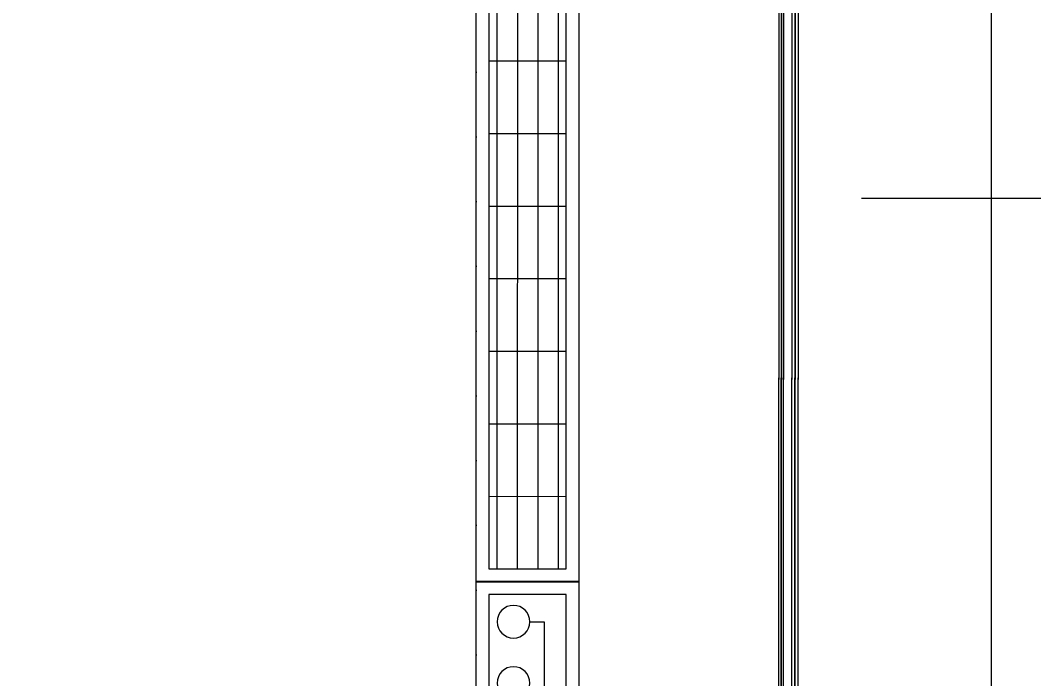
# Model space of a CAD drawing. Extents: x -2050 to 29725, y -1777 to 6820.
# Drawn here: x 10578.7 to 10776.1, y 1321.1 to 1449.2 of the extents above; entities that cross this region are included whole.
import ezdxf
from ezdxf.enums import TextEntityAlignment as Align

# ---------------------------------------------------------------- set-up
doc = ezdxf.new("R2010")
doc.units = 0
doc.header["$LTSCALE"] = 25
doc.header["$MEASUREMENT"] = 0
for name, pattern in [('DASHDOT2', [0.5, 0.25, -0.125, 0, -0.125]), ('DOT2', [0.125, 0, -0.125]), ('HIDDEN', [0.375, 0.25, -0.125])]:
    doc.linetypes.add(name, pattern=pattern)
doc.layers.get('0').update_dxf_attribs({"color": 9, "lineweight": 9})
for name, color, linetype, lineweight in [('06D', 9, 'Continuous', 9), ('10', 9, 'Continuous', 9), ('15', 9, 'Continuous', 9), ('20', 9, 'DOT2', 9), ('22', 8, 'Continuous', 9), ('24', 9, 'DASHDOT2', 9), ('32', 9, 'Continuous', 9)]:
    doc.layers.add(name, color=color, linetype=linetype, lineweight=lineweight)
doc.styles.add('Arial', font='arial.ttf', dxfattribs={"height": 2.5})

# ---------------------------------------------------------------- blocks, each defined once
blk = doc.blocks.new('0_wallno')
blk.add_lwpolyline([(-7.84, 1.5), (7.942, 1.5), (7.942, -1.5), (-7.84, -1.5)], close=True)
blk.add_lwpolyline([(7.942, 0), (16.132, 0)])
at = {"style": 'Arial'}
blk.add_attdef('GENISLIK', text='', height=2, dxfattribs=at).set_placement((8.442, 0), align=Align.BOTTOM_LEFT)
blk.add_attdef('DUVARNO', text='', height=2, dxfattribs=at).set_placement((0, 0), align=Align.MIDDLE_CENTER)
blk.add_attdef('YUKSEKLIK', text='', height=2, dxfattribs=at).set_placement((8.442, -0.5), align=Align.TOP_LEFT)
blk = doc.blocks.new('p-konvektor_audi')
for p, q in [((250, 89.48), (0, 89.47)), ((250, 89.47), (0, 89.48)), ((0, 89.48), (0, 69.47)), ((250, 69.47), (250, 89.47)), ((16.61, 71.95), (16.6, 86.99)), ((30.73, 71.95), (30.72, 86.99)), ((44.85, 71.95), (44.84, 86.99)), ((58.96, 71.95), (58.96, 86.99)), ((73.08, 71.95), (73.08, 86.99)), ((87.2, 71.95), (87.2, 86.99)), ((101.32, 71.95), (101.32, 86.99)), ((115.44, 71.95), (115.44, 86.99)), ((129.56, 71.95), (129.56, 86.99)), ((143.68, 71.95), (143.68, 86.98)), ((157.8, 71.95), (157.8, 86.98)), ((171.92, 71.94), (171.92, 86.98)), ((186.04, 71.94), (186.04, 86.98)), ((191.48, 71.95), (200.19, 86.99)), ((199.29, 85.44), (2.49, 85.42)), ((203.55, 84.5), (203.55, 75.36)), ((207.52, 84.5), (207.52, 75.36)), ((211.5, 84.5), (211.5, 75.36)), ((215.48, 84.5), (215.48, 75.36)), ((219.45, 84.5), (219.45, 75.36)), ((223.43, 84.5), (223.43, 75.36)), ((196.99, 81.46), (2.49, 81.45)), ((242.21, 82.69), (197.7, 82.69)), ((242.21, 79.91), (242.21, 82.69)), ((194.68, 77.48), (2.49, 77.47)), ((227.1, 76.72), (194.25, 76.73)), ((192.38, 73.51), (2.49, 73.49)), ((0, 69.47), (250, 69.47))]:
    blk.add_line(p, q)
for points in [[(250, 89.47), (0, 89.47), (0, 69.47), (250, 69.47)], [(247.51, 86.99), (247.51, 71.95), (2.49, 71.95), (2.49, 86.99)]]:
    blk.add_lwpolyline(points, close=True)
for centre in [(230.28, 76.72), (242.21, 76.72)]:
    blk.add_circle(centre, 3.18)
blk = doc.blocks.new('*U284')
at = {"layer": '15'}
for p, q in [((-1.47, -18.95), (-170.63, -18.95)), ((-1.47, -19.35), (-170.63, -19.35)), ((-1.47, -19.42), (-170.63, -19.42)), ((1.47, -18.95), (62.7, -18.95)), ((1.47, -19.35), (62.7, -19.35)), ((1.47, -19.42), (62.7, -19.42)), ((-1.47, -19.82), (-170.63, -19.82)), ((-1.47, -21.42), (-170.63, -21.42)), ((1.47, -19.82), (62.7, -19.82)), ((1.47, -21.42), (62.7, -21.42)), ((-1.47, -22.02), (-170.63, -22.02)), ((-1.47, -22.1), (-170.63, -22.1)), ((-1.47, -22.7), (-170.63, -22.7)), ((1.47, -22.02), (62.7, -22.02)), ((1.47, -22.1), (62.7, -22.1)), ((1.47, -22.7), (62.7, -22.7))]:
    blk.add_line(p, q, dxfattribs=at)

msp = doc.modelspace()

# ---------------------------------------------------------------- linework, layer by layer
at = {"layer": '06D'}
msp.add_lwpolyline([(10767.79, 1989.45), (10767.8, 907.25)], dxfattribs=at)
at = {"layer": '20', "linetype": 'HIDDEN', "lineweight": 0}
msp.add_lwpolyline([(7129.5, 979.76, -0.152644), (10705.5, 2076.19, -0.10573)], format="xyb", dxfattribs=at)
at = {"layer": '24'}
msp.add_lwpolyline([(10667.5, 195), (10667.5, 4035)], dxfattribs=at)

# ---------------------------------------------------------------- block references
at = {"layer": '10', "rotation": 90}
for p in [(10707.5, 1550), (10707.5, 1317)]:
    msp.add_blockref('*U284', p, dxfattribs=at)
at = {"layer": '22'}
ref = msp.add_blockref('0_wallno', (10823.16, 1414.6), dxfattribs=dict(at, xscale=-5, yscale=5, zscale=5))
ref.add_attrib('DUVARNO', 'AUDI-GC01', dxfattribs={"layer": '0', "height": 10, "style": 'Arial'}).set_placement((10823.9, 1414.6), align=Align.MIDDLE_CENTER)
at = {"layer": '32', "xscale": -1, "rotation": 270}
for p in [(10598.02, 1340.01), (10598.02, 1090)]:
    msp.add_blockref('p-konvektor_audi', p, dxfattribs=at)

doc.saveas('drawing.dxf')
